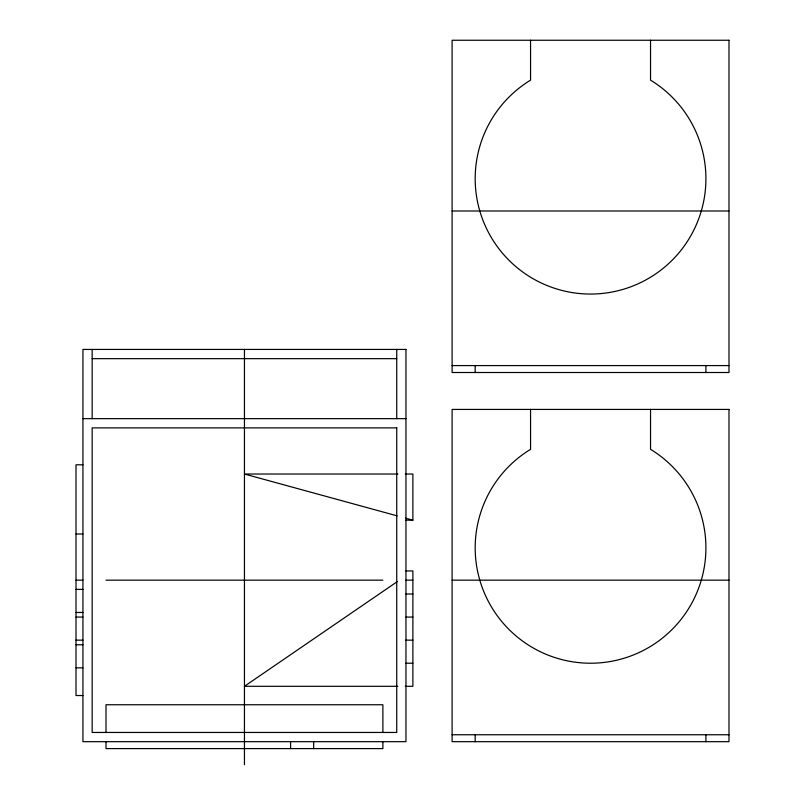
<?xml version="1.0" encoding="UTF-8"?>
<svg xmlns="http://www.w3.org/2000/svg" width="805" height="805" viewBox="0 0 805 805"><rect width="100%" height="100%" fill="white"/><g stroke="black" fill="none" stroke-linecap="round" stroke-linejoin="round"><path stroke-width="1.21" d="M397.378 581.552L244.448 686.303L397.801 686.303M452.108 210.991L728.988 210.991M92.162 358.658L396.734 358.658M452.108 365.581L728.988 365.581M82.935 418.65L405.962 418.65M82.935 464.797L76.012 464.797L76.012 695.53L82.935 695.53M397.801 474.024L244.448 474.024L397.127 515.854M405.338 474.024L412.885 474.024L412.885 520.171L405.962 520.171M76.012 534.017L82.935 534.017M405.962 570.936L412.885 570.936L412.885 686.303L405.338 686.303M76.012 580.163L82.935 580.163M106.008 580.163L382.888 580.163M405.962 580.163L412.885 580.163M452.108 580.163L728.988 580.163M76.012 589.391L82.935 589.391M405.962 594.01L412.885 594.01M76.012 612.464L82.935 612.464M76.012 617.083L82.935 617.083M405.962 617.083L412.885 617.083M76.012 640.156L82.935 640.156M405.962 640.156L412.885 640.156M76.012 644.765L82.935 644.765M405.962 663.229L412.885 663.229M76.012 667.838L82.935 667.838M452.108 734.754L728.988 734.754M405.609 518.179L412.885 520.171M705.915 365.581L705.915 372.504M705.915 734.754L705.915 741.677M650.541 40.25L650.541 80.148A115.367 115.367 0 0 1 678.343 253.525A115.367 115.367 0 0 1 502.753 253.525A115.367 115.367 0 0 1 530.555 80.148L530.555 40.25M650.541 409.423L650.541 449.321A115.367 115.367 0 0 1 678.343 622.698A115.367 115.367 0 0 1 502.753 622.698A115.367 115.367 0 0 1 530.555 449.321L530.555 409.423M475.181 365.581L475.181 372.504M475.181 734.754L475.181 741.677M396.734 349.43L396.734 418.65M382.888 732.449L382.888 704.757L106.008 704.757L106.008 732.449M382.888 741.677L382.888 748.6L106.008 748.6L106.008 741.677M313.668 741.677L313.668 748.6M290.595 741.677L290.595 748.6M244.448 349.43L244.448 764.75M92.162 349.43L92.162 418.65M728.988 40.25L452.108 40.25L452.108 372.504L728.988 372.504L728.988 40.25M405.962 349.43L82.935 349.43L82.935 741.677L405.962 741.677L405.962 349.43M728.988 409.423L452.108 409.423L452.108 741.677L728.988 741.677L728.988 409.423M396.734 427.878L92.162 427.878L92.162 732.449L396.734 732.449L396.734 427.878"/></g></svg>
